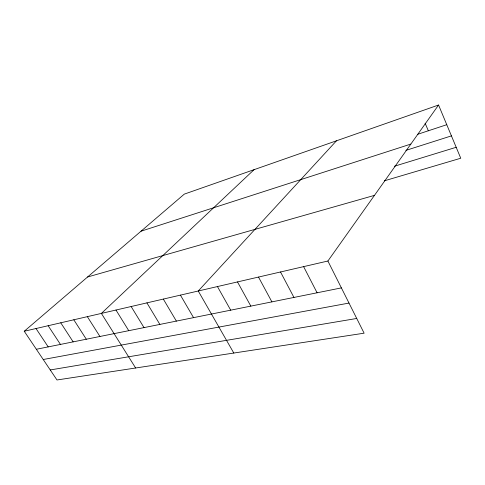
<?xml version="1.0" encoding="UTF-8"?>
<svg xmlns="http://www.w3.org/2000/svg" width="485" height="485" viewBox="0 0 485 485"><rect width="100%" height="100%" fill="white"/><g stroke="black" fill="none" stroke-linecap="round" stroke-linejoin="round"><path stroke-width="0.73" d="M327.896 261.015L364.12 333.189L56.981 379.979L24.25 331.249L327.896 261.015L438.561 105.021L460.75 158.231L384.362 180.826M336.469 140.796L198.256 291L233.8 353.044M254.079 169.665L101.389 313.407L135.636 367.994M24.25 331.249L184.312 194.115L438.561 105.021M417.652 134.309L446.77 124.7M141.026 231.2L410.862 144.069M405.872 150.392L451.432 135.879M394.42 166.234L456.185 147.282M87.561 277.002L374.468 195.37M36.357 349.273L341.385 287.896M43.232 359.512L349 303.07M50.246 369.952L356.73 318.469M35.999 328.533L48.203 346.89M48.154 325.72L60.461 344.423M60.752 322.804L73.156 341.87M73.805 319.785L86.306 339.227M87.342 316.656L99.94 336.481M115.976 310.03L128.761 330.685M131.138 306.526L144.015 327.611M146.913 302.876L159.874 324.423M163.324 299.081L176.37 321.1M180.426 295.123L193.551 317.645M217.438 286.562L230.708 310.17M237.498 281.924L250.836 306.12M258.505 277.068L271.897 301.882M280.518 271.976L293.958 297.444M303.622 266.629L317.093 292.788M425.109 123.202L428.346 130.78"/></g></svg>
